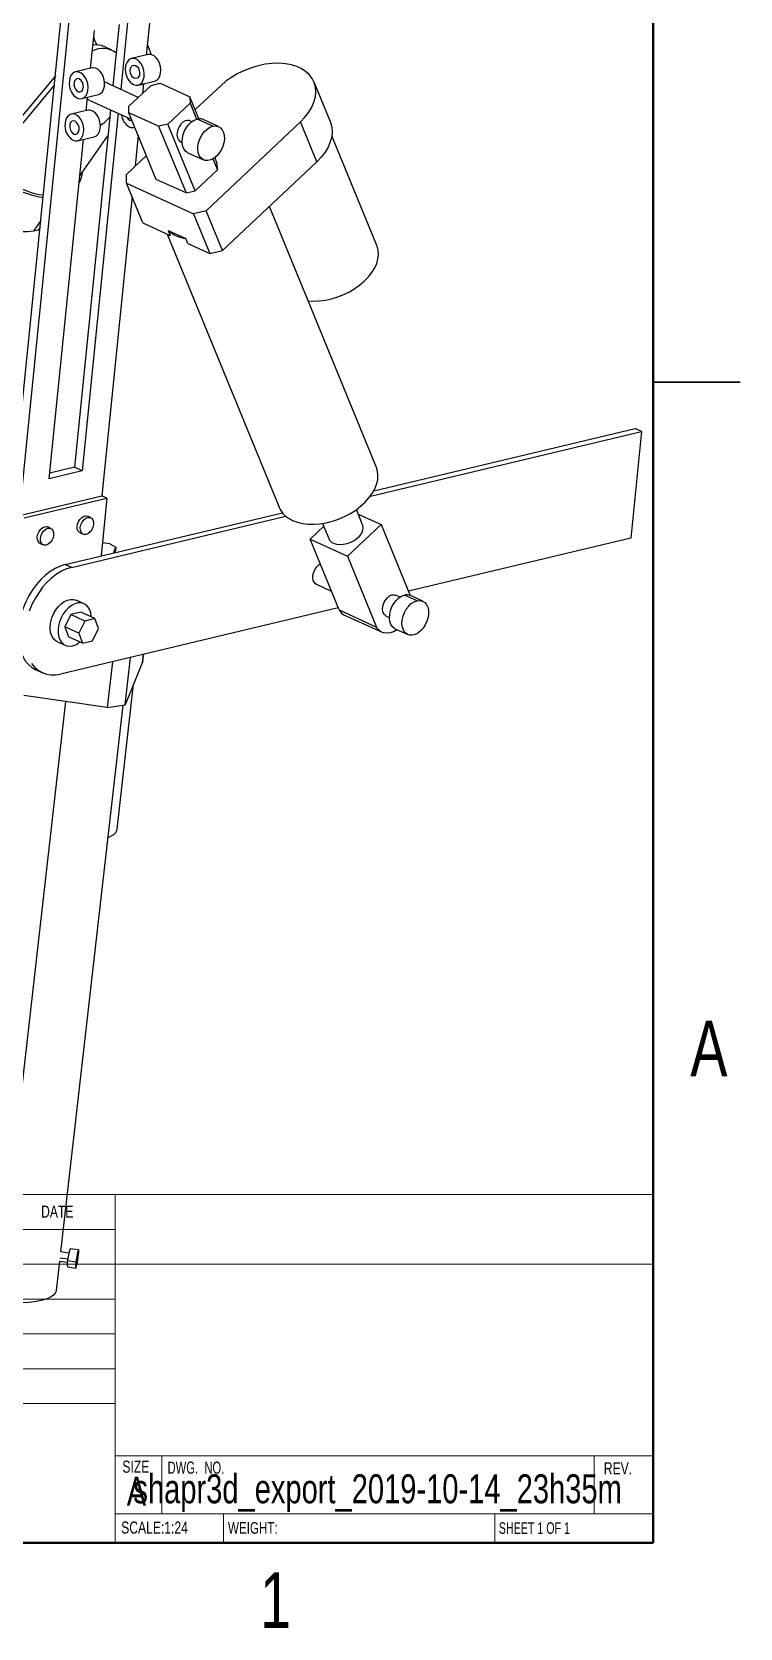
# Model space of a CAD drawing. Header units: inches. Extents: x 0.1 to 8.4, y -6.9 to 10.9.
# Drawn here: x 5.32 to 8.37, y 0.13 to 7.01 of the extents above; entities that cross this region are included whole.
import ezdxf

# ---------------------------------------------------------------- set-up
doc = ezdxf.new("R2010")
doc.units = ezdxf.units.IN
doc.header["$MEASUREMENT"] = 0
doc.styles.add('SLDTEXTSTYLE0', font='TXT', dxfattribs={"width": 0.75})
doc.styles.add('SLDTEXTSTYLE1', font='TXT', dxfattribs={"width": 0.6875})
doc.styles.add('SLDTEXTSTYLE3', font='TXT', dxfattribs={"width": 0.694444})

msp = doc.modelspace()

# ---------------------------------------------------------------- linework, layer by layer
at = {"color": 7, "linetype": 'Continuous', "lineweight": 50}
for p, q in [((8, 10.5), (8, 0.5)), ((8, 0.5), (0.5, 0.5))]:
    msp.add_line(p, q, dxfattribs=at)
at = {"color": 7, "linetype": 'Continuous', "lineweight": 25}
for p, q in [((5.215, 4.7414), (5.4744, 7.3169)), ((5.85, 7.2451), (5.8161, 6.9091)), ((5.2487, 4.7261), (5.4955, 7.1765)), ((5.5757, 6.8518), (5.5921, 7.0153)), ((5.6985, 7.0406), (5.6862, 6.9183)), ((5.7346, 7.0492), (5.7056, 6.7613)), ((5.6675, 6.9301), (5.6339, 6.9454)), ((5.6862, 6.9183), (5.6719, 6.7767)), ((5.8241, 6.911), (5.7529, 6.894)), ((5.4243, 6.8192), (4.8433, 6.1235)), ((5.4863, 6.8088), (5.4838, 6.7847)), ((5.582, 6.8533), (5.5108, 6.8363)), ((5.726, 6.8425), (5.7284, 6.8665)), ((6.4836, 6.8508), (6.4651, 6.8592)), ((5.4204, 6.7803), (4.8789, 6.1319)), ((5.7816, 6.7267), (5.6361, 6.793)), ((5.7409, 6.6885), (5.8363, 6.7783)), ((5.7803, 6.7791), (5.8515, 6.7961)), ((5.8036, 6.7847), (5.7994, 6.7435)), ((5.8029, 6.7779), (5.8085, 6.7859)), ((5.8363, 6.7783), (5.8763, 6.7876)), ((5.8763, 6.7876), (6.0041, 6.7294)), ((6.1368, 6.777), (6.027, 6.6737)), ((6.6094, 6.6208), (6.539, 6.7925)), ((5.5637, 6.6713), (5.4924, 6.6543)), ((5.5382, 6.7214), (5.6094, 6.7384)), ((5.5574, 6.6698), (5.5631, 6.7273)), ((5.5696, 6.7151), (5.7533, 6.6315)), ((5.6615, 6.6733), (5.6583, 6.6407)), ((5.7413, 6.6607), (5.7409, 6.6885)), ((6.0046, 6.7017), (5.9092, 6.6119)), ((6.0041, 6.7294), (6.0046, 6.7017)), ((6.043, 6.6346), (6.0041, 6.7294)), ((6.0046, 6.7017), (6.0328, 6.6328)), ((5.4679, 6.6269), (5.4655, 6.6028)), ((5.6583, 6.6407), (5.5064, 5.1329)), ((5.6952, 6.6579), (5.54, 5.1176)), ((5.8692, 6.6025), (5.7413, 6.6607)), ((5.8592, 6.3733), (5.7413, 6.6607)), ((5.9092, 6.6119), (5.8692, 6.6025)), ((5.8692, 6.6025), (5.9871, 6.3151)), ((6.027, 6.3245), (5.9092, 6.6119)), ((6.0119, 6.6219), (6.0039, 6.6255)), ((6.1025, 6.6028), (6.0352, 6.6334)), ((6.1277, 6.6008), (6.0604, 6.6315)), ((6.0733, 6.2381), (6.48, 6.6207)), ((6.5504, 6.449), (6.48, 6.6207)), ((5.3976, 5.0836), (5.5448, 6.5454)), ((5.5198, 6.5395), (5.5911, 6.5564)), ((5.5291, 6.3893), (5.6503, 6.5613)), ((5.762, 6.5972), (5.7669, 6.5984)), ((5.7813, 6.5633), (5.7678, 6.4298)), ((5.9631, 6.536), (5.9705, 6.5326)), ((6.8098, 6.0884), (6.6158, 6.5615)), ((5.817, 6.4761), (5.7301, 6.3943)), ((5.9952, 6.4881), (6.0625, 6.4575)), ((6.122, 6.442), (6.1115, 6.4675)), ((6.1224, 6.4143), (6.027, 6.3245)), ((6.103, 6.4618), (6.1224, 6.4143)), ((6.1224, 6.4143), (6.122, 6.442)), ((6.1437, 6.0663), (6.5504, 6.449)), ((5.7307, 6.3573), (5.7301, 6.3943)), ((5.7307, 6.3573), (6.0201, 6.2256)), ((5.8011, 6.1855), (5.7307, 6.3573)), ((5.9871, 6.3151), (5.8592, 6.3733)), ((5.7547, 6.2989), (5.6248, 5.0094)), ((5.9871, 6.3151), (6.027, 6.3245)), ((5.3615, 6.1957), (5.3294, 6.1501)), ((6.0733, 6.2381), (6.0201, 6.2256)), ((6.0201, 6.2256), (6.0905, 6.0538)), ((6.1437, 6.0663), (6.0733, 6.2381)), ((6.8075, 5.1328), (6.3465, 6.2571)), ((5.3496, 6.1549), (5.3294, 6.1501)), ((5.3587, 6.1679), (5.3496, 6.1549)), ((5.3577, 6.1576), (5.3496, 6.1549)), ((5.8011, 6.1855), (5.9186, 6.1321)), ((5.9061, 6.1378), (6.3886, 4.961)), ((5.91, 6.1531), (5.9868, 6.1181)), ((5.91, 6.1531), (5.9186, 6.1321)), ((5.9955, 6.0971), (5.9868, 6.1181)), ((5.9955, 6.0971), (6.0905, 6.0538)), ((6.0905, 6.0538), (6.1437, 6.0663)), ((8.375, 5.5), (8, 5.5)), ((8, 5.5), (8.375, 5.5)), ((6.7964, 5.0313), (7.9235, 5.3001)), ((7.9504, 5.2879), (7.9235, 5.3001)), ((6.7822, 5.0093), (7.9504, 5.2879)), ((7.9504, 5.2879), (7.9041, 4.8279)), ((5.54, 5.1176), (5.3976, 5.0836)), ((5.5064, 5.1329), (5.4, 5.1076)), ((5.54, 5.1176), (5.5064, 5.1329)), ((5.2701, 4.9248), (5.6248, 5.0094)), ((5.2903, 4.9156), (5.6464, 5.0005)), ((5.6464, 5.0005), (5.6213, 4.7512)), ((5.6464, 5.0005), (5.6249, 5.0103)), ((6.7482, 4.8854), (6.7214, 4.9508)), ((5.4663, 4.7142), (6.4026, 4.9375)), ((5.4932, 4.702), (6.4176, 4.9224)), ((5.5763, 4.9161), (5.5629, 4.9222)), ((6.5755, 4.8915), (6.6025, 4.8256)), ((6.8279, 4.8864), (6.6831, 4.7501)), ((6.7294, 4.9312), (6.8279, 4.8864)), ((6.8279, 4.8864), (6.9531, 4.5811)), ((5.4046, 4.8701), (5.3911, 4.8762)), ((5.5303, 4.8506), (5.5437, 4.8445)), ((6.5805, 4.8791), (6.5216, 4.8236)), ((6.5216, 4.8236), (6.6831, 4.7501)), ((6.6467, 4.5184), (6.5216, 4.8236)), ((7.9041, 4.8279), (6.9456, 4.5994)), ((5.3585, 4.8046), (5.3719, 4.7984)), ((5.6594, 4.8028), (5.627, 4.8075)), ((5.6594, 4.8028), (5.6847, 4.7891)), ((5.6742, 4.7638), (5.6847, 4.7891)), ((5.6847, 4.7891), (5.682, 4.7656)), ((6.6831, 4.7501), (6.8082, 4.4449)), ((5.4932, 4.702), (5.4663, 4.7142)), ((6.5492, 4.6292), (6.6133, 4.6)), ((5.5481, 4.5453), (5.5144, 4.5606)), ((6.909, 4.5736), (6.8906, 4.582)), ((6.9827, 4.5581), (6.9289, 4.5826)), ((7.0079, 4.5562), (6.9541, 4.5807)), ((6.6431, 4.5273), (5.4469, 4.2421)), ((5.4907, 4.4984), (5.4645, 4.4455)), ((5.5335, 4.5086), (5.4907, 4.4984)), ((5.5513, 4.4708), (5.4907, 4.4984)), ((5.5513, 4.4708), (5.5251, 4.418)), ((5.594, 4.481), (5.5335, 4.5086)), ((5.594, 4.481), (5.5513, 4.4708)), ((5.6106, 4.4383), (5.594, 4.481)), ((6.6467, 4.5184), (6.8082, 4.4449)), ((6.6706, 4.4957), (6.8322, 4.4221)), ((6.8498, 4.4924), (6.864, 4.4859)), ((5.5251, 4.418), (5.4645, 4.4455)), ((5.4645, 4.4455), (5.4811, 4.4028)), ((5.5417, 4.3753), (5.4811, 4.4028)), ((5.5251, 4.418), (5.5417, 4.3753)), ((5.5844, 4.3854), (5.6106, 4.4383)), ((6.8888, 4.4373), (6.9427, 4.4128)), ((5.4328, 4.3815), (5.4665, 4.3661)), ((5.5417, 4.3753), (5.5844, 4.3854)), ((5.67, 4.2952), (5.6475, 4.098)), ((5.7244, 4.11), (5.7476, 4.3138)), ((5.8003, 4.2941), (5.7244, 4.11)), ((5.8003, 4.2941), (5.804, 4.3272)), ((5.8016, 4.3001), (5.8003, 4.2941)), ((5.8016, 4.3001), (5.8047, 4.3274)), ((5.3412, 4.2603), (5.3681, 4.2481)), ((5.69, 3.5735), (5.7613, 4.1994)), ((5.6475, 4.098), (5.2886, 4.1503)), ((5.4478, 1.7527), (5.716, 4.1087)), ((5.6475, 4.098), (5.7244, 4.11)), ((5.4821, 1.7477), (5.4478, 1.7527)), ((5.5238, 1.7615), (5.4879, 1.7667)), ((5.4289, 1.5874), (5.4433, 1.7135)), ((5.4428, 1.7136), (5.4764, 1.7087)), ((5.4766, 1.6888), (5.5125, 1.6836)), ((5.5129, 1.7095), (5.477, 1.7148))]:
    msp.add_line(p, q, dxfattribs=at)
at = {"color": 8, "linetype": 'Continuous', "lineweight": 25}
for p, q in [((5.1744, 1.5412), (5.4685, 4.1241)), ((5.4779, 1.7215), (5.4431, 1.7266))]:
    msp.add_line(p, q, dxfattribs=at)
at = {"color": 7, "linetype": 'Continuous', "lineweight": 18}
for p, q in [((3, 2), (8, 2)), ((5.6816, 2), (5.6816, 0.5)), ((4.317, 1.85), (5.6816, 1.85)), ((4.317, 1.7), (8, 1.7)), ((4.317, 1.55), (5.6816, 1.55)), ((4.317, 1.4), (5.6816, 1.4)), ((4.317, 1.25), (5.6816, 1.25)), ((4.317, 1.1), (5.6816, 1.1)), ((5.6816, 0.875), (8, 0.875)), ((5.8824, 0.875), (5.8824, 0.625)), ((7.7468, 0.875), (7.7468, 0.625)), ((5.6816, 0.625), (8, 0.625)), ((6.1492, 0.625), (6.1492, 0.5)), ((7.3186, 0.625), (7.3186, 0.5))]:
    msp.add_line(p, q, dxfattribs=at)
at = {"color": 7, "linetype": 'Continuous', "lineweight": 25, "flags": 128}
for points in [[(5.7611, 6.7814), (5.7712, 6.7786), (5.7811, 6.7793), (5.79, 6.7836), (5.7975, 6.7912), (5.8031, 6.8016), (5.8065, 6.8142), (5.8073, 6.8282), (5.8057, 6.8426), (5.8016, 6.8567), (5.7954, 6.8696), (5.7873, 6.8804), (5.778, 6.8885), (5.768, 6.8934), (5.7579, 6.8947), (5.7483, 6.8925), (5.7399, 6.8867), (5.7331, 6.8779), (5.7284, 6.8665)], [(5.8515, 6.7961), (5.8523, 6.7963), (5.8613, 6.8006), (5.8688, 6.8082), (5.8744, 6.8186), (5.8777, 6.8312), (5.8786, 6.8451), (5.8769, 6.8596), (5.8728, 6.8737), (5.8666, 6.8866), (5.8585, 6.8974), (5.8492, 6.9055), (5.8392, 6.9103), (5.8291, 6.9117), (5.8241, 6.911)], [(5.5189, 6.7236), (5.529, 6.7208), (5.5389, 6.7216), (5.5479, 6.7259), (5.5554, 6.7335), (5.561, 6.7439), (5.5643, 6.7565), (5.5652, 6.7704), (5.5635, 6.7849), (5.5594, 6.799), (5.5532, 6.8119), (5.5452, 6.8227), (5.5358, 6.8307), (5.5258, 6.8356), (5.5157, 6.837), (5.5062, 6.8347), (5.4977, 6.829), (5.491, 6.8202), (5.4863, 6.8088)], [(5.5272, 6.8064), (5.5199, 6.8079), (5.5131, 6.8056), (5.5079, 6.7998), (5.5047, 6.7913), (5.5042, 6.7812), (5.5063, 6.7707), (5.5107, 6.7613), (5.5169, 6.7542), (5.5241, 6.7503), (5.5314, 6.7501), (5.5377, 6.7537), (5.5423, 6.7605), (5.5446, 6.7696)], [(5.6094, 6.7384), (5.6101, 6.7386), (5.6191, 6.7429), (5.6266, 6.7505), (5.6322, 6.7609), (5.6355, 6.7734), (5.6364, 6.7874), (5.6347, 6.8019), (5.6307, 6.816), (5.6244, 6.8288), (5.6164, 6.8396), (5.6071, 6.8477), (5.597, 6.8526), (5.5869, 6.854), (5.582, 6.8533)], [(5.7638, 6.809), (5.7571, 6.8138), (5.7515, 6.8213), (5.7477, 6.8307), (5.7463, 6.8408), (5.7472, 6.8504), (5.7505, 6.8583), (5.7558, 6.8636), (5.7623, 6.8656), (5.7694, 6.8642)], [(5.7694, 6.8642), (5.7761, 6.8594), (5.7817, 6.8518), (5.7855, 6.8424), (5.787, 6.8323), (5.786, 6.8227), (5.7827, 6.8148), (5.7775, 6.8095), (5.7709, 6.8075), (5.7638, 6.809)], [(6.4651, 6.8592), (6.4413, 6.8666), (6.4153, 6.8714), (6.3876, 6.8734), (6.3587, 6.8727), (6.3289, 6.8691), (6.2988, 6.8629), (6.2688, 6.8541), (6.2394, 6.8428), (6.2111, 6.8292), (6.1843, 6.8135), (6.1594, 6.796), (6.1368, 6.777)], [(6.48, 6.6207), (6.4995, 6.6412), (6.5159, 6.6626), (6.529, 6.6845), (6.5386, 6.7066), (6.5446, 6.7286), (6.5468, 6.75), (6.5452, 6.7707), (6.5399, 6.7902), (6.5309, 6.8082), (6.5184, 6.8245), (6.5026, 6.8387), (6.4836, 6.8508)], [(5.5696, 6.7151), (5.5669, 6.7166), (5.5624, 6.7204)], [(5.5911, 6.5564), (5.5918, 6.5566), (5.6008, 6.5609), (5.6083, 6.5685), (5.6139, 6.5789), (5.6172, 6.5915), (5.6181, 6.6055), (5.6164, 6.62), (5.6123, 6.6341), (5.6061, 6.6469), (5.5981, 6.6577), (5.5887, 6.6658), (5.5787, 6.6707), (5.5686, 6.672), (5.5637, 6.6713)], [(5.5006, 6.5417), (5.5107, 6.5389), (5.5206, 6.5396), (5.5295, 6.544), (5.5371, 6.5516), (5.5427, 6.562), (5.546, 6.5745), (5.5469, 6.5885), (5.5452, 6.603), (5.5411, 6.6171), (5.5349, 6.6299), (5.5268, 6.6407), (5.5175, 6.6488), (5.5075, 6.6537), (5.4974, 6.655), (5.4878, 6.6528), (5.4794, 6.6471), (5.4726, 6.6382), (5.4679, 6.6269)], [(5.5089, 6.6245), (5.5016, 6.626), (5.4948, 6.6236), (5.4895, 6.6179), (5.4864, 6.6094), (5.4859, 6.5992), (5.4879, 6.5888), (5.4924, 6.5794), (5.4986, 6.5723), (5.5058, 6.5684), (5.5131, 6.5682), (5.5194, 6.5717), (5.524, 6.5785), (5.5263, 6.5877)], [(5.7556, 6.626), (5.7526, 6.6256), (5.7455, 6.627)], [(6.0039, 6.6255), (6.002, 6.6263), (5.993, 6.6275), (5.9833, 6.6252), (5.9736, 6.6196), (5.9647, 6.6111), (5.9571, 6.6003), (5.9515, 6.5882), (5.9483, 6.5754), (5.9477, 6.5631), (5.9498, 6.5521), (5.9544, 6.5432), (5.9611, 6.537), (5.9631, 6.536)], [(5.9952, 6.4881), (5.9921, 6.4897), (5.9832, 6.497), (5.9765, 6.5073), (5.9721, 6.5199), (5.9704, 6.5345), (5.9713, 6.5502), (5.9749, 6.5664), (5.9809, 6.5823), (5.9892, 6.5971), (5.9992, 6.6102), (6.0106, 6.6209), (6.0228, 6.6287), (6.0352, 6.6334)], [(6.1025, 6.6028), (6.1146, 6.604), (6.1258, 6.6017), (6.1355, 6.596), (6.1433, 6.5872), (6.1489, 6.5756), (6.152, 6.5619), (6.1524, 6.5467), (6.1501, 6.5307), (6.1453, 6.5146), (6.1381, 6.4991), (6.1289, 6.4851), (6.1181, 6.4731), (6.1063, 6.4638), (6.0939, 6.4575), (6.0816, 6.4545), (6.0699, 6.4551), (6.0594, 6.4591), (6.0505, 6.4664), (6.0438, 6.4766), (6.0394, 6.4893), (6.0377, 6.5039), (6.0386, 6.5196), (6.0422, 6.5358), (6.0482, 6.5516), (6.0565, 6.5665), (6.0665, 6.5795), (6.0779, 6.5902), (6.0901, 6.5981), (6.1025, 6.6028)], [(6.6094, 6.6208), (6.6103, 6.6184), (6.6157, 6.5989), (6.6172, 6.5783), (6.615, 6.5568), (6.609, 6.5349), (6.5994, 6.5127), (6.5863, 6.4908), (6.5699, 6.4695), (6.5504, 6.449)], [(5.3294, 6.1501), (5.3042, 6.1474), (5.2775, 6.1478), (5.2498, 6.1513), (5.2215, 6.158), (5.1931, 6.1675), (5.1649, 6.1799), (5.1375, 6.1949), (5.1113, 6.2123), (5.0866, 6.2318), (5.0639, 6.2531), (5.0436, 6.2759), (5.0259, 6.2998)], [(6.5133, 5.8502), (6.5359, 5.8489), (6.5616, 5.8498), (6.5879, 5.8531), (6.6144, 5.8588), (6.6409, 5.8669), (6.6667, 5.877), (6.6916, 5.8892), (6.7151, 5.9032), (6.7369, 5.9188), (6.7566, 5.9357), (6.774, 5.9537), (6.7886, 5.9725), (6.8004, 5.9918), (6.8091, 6.0113), (6.8145, 6.0307), (6.8167, 6.0497), (6.8155, 6.068), (6.811, 6.0852), (6.8098, 6.0884)], [(6.4466, 4.9044), (6.467, 4.8968), (6.4893, 4.8915), (6.5133, 4.8886), (6.5386, 4.8881), (6.5648, 4.89), (6.5915, 4.8944), (6.6183, 4.9011), (6.6448, 4.91), (6.6706, 4.921), (6.6953, 4.934), (6.7185, 4.9487), (6.7398, 4.9649), (6.7589, 4.9824), (6.7756, 5.0008), (6.7896, 5.02), (6.8006, 5.0396), (6.8085, 5.0593), (6.8132, 5.0788), (6.8145, 5.0978), (6.8126, 5.116), (6.8075, 5.1328)], [(5.5303, 4.8506), (5.5275, 4.8522), (5.522, 4.8582), (5.5187, 4.8666), (5.5179, 4.8769), (5.5196, 4.888), (5.5237, 4.8989), (5.5299, 4.9088), (5.5375, 4.9166), (5.546, 4.9218), (5.5545, 4.9238), (5.5623, 4.9225), (5.5629, 4.9222)], [(5.5563, 4.8435), (5.5477, 4.8432), (5.5403, 4.8465), (5.5348, 4.8532), (5.5318, 4.8625), (5.5315, 4.8735), (5.5341, 4.8852), (5.5392, 4.8964), (5.5463, 4.9061), (5.5547, 4.9132), (5.5637, 4.9171)], [(5.5637, 4.9171), (5.5724, 4.9174), (5.5798, 4.914), (5.5852, 4.9074), (5.5883, 4.8981), (5.5885, 4.8871), (5.586, 4.8754), (5.5809, 4.8642), (5.5738, 4.8545), (5.5653, 4.8474), (5.5563, 4.8435)], [(6.6227, 4.806), (6.6353, 4.8019), (6.6498, 4.8003), (6.6654, 4.8012), (6.6815, 4.8045), (6.6973, 4.8103), (6.7122, 4.818), (6.7253, 4.8275), (6.7361, 4.8383), (6.7442, 4.8499), (6.7491, 4.8617), (6.7506, 4.8732), (6.7487, 4.8839), (6.7482, 4.8854)], [(5.3585, 4.8046), (5.355, 4.8066), (5.3496, 4.8133), (5.3465, 4.8226), (5.3463, 4.8336), (5.3488, 4.8453), (5.3539, 4.8565), (5.361, 4.8662), (5.3695, 4.8733), (5.3785, 4.8772)], [(5.3845, 4.7975), (5.3759, 4.7972), (5.3685, 4.8005), (5.363, 4.8071), (5.36, 4.8164), (5.3598, 4.8275), (5.3623, 4.8392), (5.3674, 4.8504), (5.3745, 4.86), (5.383, 4.8672), (5.3919, 4.8711)], [(5.3785, 4.8772), (5.3871, 4.8775), (5.3911, 4.8762)], [(5.3919, 4.8711), (5.4006, 4.8713), (5.408, 4.868), (5.4135, 4.8614), (5.4165, 4.8521), (5.4167, 4.8411), (5.4142, 4.8293), (5.4091, 4.8181), (5.402, 4.8085), (5.3935, 4.8014), (5.3845, 4.7975)], [(5.4663, 4.7142), (5.4447, 4.7074), (5.423, 4.6974), (5.4017, 4.6842), (5.3809, 4.6681), (5.3611, 4.6494), (5.3424, 4.6282), (5.3252, 4.605), (5.3098, 4.58), (5.2963, 4.5535), (5.2849, 4.5261), (5.2758, 4.4981), (5.2692, 4.4698), (5.2651, 4.4418), (5.2636, 4.4144), (5.2647, 4.388), (5.2685, 4.363), (5.2747, 4.3398), (5.2835, 4.3187), (5.2945, 4.3), (5.3078, 4.284), (5.323, 4.2709), (5.3399, 4.2609), (5.3412, 4.2603)], [(5.4932, 4.702), (5.4716, 4.6952), (5.45, 4.6851), (5.4286, 4.672), (5.4078, 4.6559), (5.388, 4.6371), (5.3693, 4.616), (5.3522, 4.5927), (5.3367, 4.5677), (5.3232, 4.5413), (5.3118, 4.5139)], [(6.5492, 4.6292), (6.5471, 4.6303), (6.5404, 4.6364), (6.5358, 4.6453), (6.5338, 4.6563), (6.5344, 4.6687), (6.5376, 4.6814), (6.5432, 4.6936), (6.5507, 4.7043), (6.5596, 4.7128), (6.5655, 4.7166)], [(5.4328, 4.3815), (5.4273, 4.3845), (5.4178, 4.3927), (5.4102, 4.4038), (5.405, 4.4174), (5.4022, 4.4328), (5.402, 4.4497), (5.4044, 4.4673), (5.4094, 4.4851), (5.4166, 4.5023), (5.4259, 4.5184), (5.4369, 4.5328), (5.4492, 4.545), (5.4624, 4.5545), (5.4761, 4.561), (5.4896, 4.5642), (5.5026, 4.5641), (5.5144, 4.5606)], [(5.579, 4.4879), (5.579, 4.4896), (5.5769, 4.5054), (5.5724, 4.5193), (5.5655, 4.5311), (5.5566, 4.5401), (5.546, 4.5462), (5.534, 4.549), (5.521, 4.5486), (5.5075, 4.5448), (5.4941, 4.5379), (5.4811, 4.5281), (5.469, 4.5158), (5.4583, 4.5013), (5.4493, 4.4851), (5.4424, 4.468), (5.4378, 4.4504), (5.4356, 4.433), (5.436, 4.4164), (5.4389, 4.4012), (5.4442, 4.3879), (5.4518, 4.377), (5.4613, 4.369), (5.4724, 4.3639), (5.4848, 4.3622), (5.498, 4.3637), (5.498, 4.3637)], [(6.8498, 4.4924), (6.847, 4.4939), (6.8402, 4.5006), (6.8359, 4.5103), (6.8343, 4.5222), (6.8356, 4.5353), (6.8397, 4.5485), (6.8463, 4.5609), (6.8548, 4.5713), (6.8646, 4.5789), (6.8748, 4.5832)], [(6.8888, 4.4373), (6.8857, 4.4389), (6.8769, 4.4462), (6.8701, 4.4565), (6.8658, 4.4691), (6.864, 4.4837), (6.8649, 4.4994), (6.8685, 4.5156), (6.8746, 4.5315), (6.8828, 4.5463), (6.8929, 4.5594), (6.9042, 4.5701), (6.9164, 4.5779), (6.9289, 4.5826)], [(6.8748, 4.5832), (6.8846, 4.5837), (6.8906, 4.582)], [(6.9827, 4.5581), (6.9948, 4.5593), (7.0059, 4.557), (7.0157, 4.5513), (7.0235, 4.5425), (7.0291, 4.531), (7.0322, 4.5173), (7.0326, 4.502), (7.0303, 4.486), (7.0255, 4.4699), (7.0183, 4.4544), (7.0091, 4.4404), (6.9983, 4.4284), (6.9864, 4.4191), (6.9741, 4.4128), (6.9617, 4.4099), (6.9501, 4.4104), (6.9396, 4.4144), (6.9307, 4.4217), (6.924, 4.4319), (6.9196, 4.4446), (6.9178, 4.4592), (6.9188, 4.4749), (6.9224, 4.4911), (6.9284, 4.507), (6.9366, 4.5218), (6.9467, 4.5348), (6.9581, 4.5456), (6.9703, 4.5534), (6.9827, 4.5581)], [(6.8969, 4.4337), (6.8953, 4.4325), (6.8809, 4.4243), (6.8664, 4.4193), (6.8522, 4.4178), (6.8389, 4.4197), (6.8269, 4.4249), (6.8166, 4.4335), (6.8082, 4.4449)], [(5.3214, 4.2877), (5.3347, 4.2717), (5.3499, 4.2586), (5.3668, 4.2487), (5.3853, 4.2419), (5.405, 4.2386), (5.4256, 4.2386), (5.4469, 4.2421)], [(5.6511, 3.5382), (5.6637, 3.5439), (5.6756, 3.5513), (5.684, 3.5596), (5.6889, 3.5684), (5.69, 3.5735)], [(5.5129, 1.7095), (5.512, 1.6993), (5.5115, 1.6911), (5.5117, 1.6857), (5.5124, 1.6836), (5.5136, 1.6849), (5.5153, 1.6896), (5.5172, 1.6972), (5.5191, 1.7071), (5.521, 1.7183), (5.5227, 1.7299), (5.5239, 1.7408), (5.5246, 1.7502), (5.5248, 1.757), (5.5243, 1.7608), (5.5233, 1.7612), (5.5219, 1.7582), (5.5201, 1.752), (5.5181, 1.7431), (5.5162, 1.7325), (5.5144, 1.7209), (5.5129, 1.7095)], [(5.4289, 1.5874), (5.4282, 1.5835), (5.4239, 1.5747), (5.4163, 1.5664), (5.4055, 1.5589), (5.3915, 1.5522), (5.3746, 1.5465), (5.3552, 1.5418), (5.3334, 1.5381), (5.3096, 1.5356), (5.2842, 1.5343), (5.2576, 1.5342), (5.2301, 1.5354), (5.2023, 1.5377), (5.1744, 1.5412)]]:
    msp.add_lwpolyline(points, dxfattribs=at)
at = {"color": 7, "linetype": 'Continuous', "lineweight": 25}
for centre, radius, start, end in [((5.5981, 6.8653), 0.0877, 65.98637, 98.0959), ((5.679, 7.0028), 0.0912, 190.33676, 213.19427), ((5.6351, 6.8551), 0.2097, 15.42257, 27.83371), ((5.6287, 6.8426), 0.0951, 52.77375, 118.6062), ((5.7979, 6.8431), 0.0719, 180.51691, 239.1746), ((5.5557, 6.7854), 0.0719, 180.51691, 239.1746), ((5.5077, 6.7747), 0.0373, 352.28608, 58.36954), ((5.5374, 6.6035), 0.0719, 180.51689, 239.17466), ((5.4893, 6.5927), 0.0373, 352.2861, 58.36951), ((5.5017, 6.7793), 0.2091, 303.8162, 318.47404), ((5.7785, 6.66), 0.0703, 186.67827, 239.45726), ((5.76, 6.6539), 0.0305, 204.94864, 241.62886), ((6.0451, 6.5968), 0.0379, 66.1386, 105.1464), ((5.7554, 6.6248), 0.0283, 243.41413, 293.51442), ((5.4203, 6.6434), 0.3513, 215.67146, 262.02082), ((5.4141, 6.6116), 0.3094, 213.64767, 262.28114), ((5.42, 6.4172), 0.1219, 330.31303, 355.06372), ((6.0083, 6.2673), 0.1507, 229.25262, 261.79512), ((6.4877, 5.0047), 0.1083, 203.78305, 247.72258), ((6.6369, 4.8408), 0.0376, 203.75386, 247.75198), ((6.9387, 4.546), 0.0379, 66.13797, 105.14749), ((6.6928, 4.5429), 0.0522, 208.01154, 244.87319), ((5.4762, 4.4448), 0.0839, 285.04466, 309.98833), ((5.6489, 1.7059), 0.1721, 159.3023, 177.04414), ((5.5213, 1.701), 0.0463, 162.68171, 195.23197)]:
    msp.add_arc(centre, radius, start, end, dxfattribs=at)

# ---------------------------------------------------------------- texts
at = {"color": 7, "linetype": 'Continuous', "lineweight": 0}
for s, insert, char_height, attachment_point, style in [('A', (8.2404, 2.749), 0.24, 2, 'SLDTEXTSTYLE0'), ('DATE', (5.3626, 1.9528), 0.05208, 1, 'SLDTEXTSTYLE0'), ('SIZE', (5.7127, 0.8539), 0.05208, 1, 'SLDTEXTSTYLE0'), ('DWG.  NO.', (5.9076, 0.8498), 0.05208, 1, 'SLDTEXTSTYLE3'), ('REV.', (7.7876, 0.8467), 0.05208, 1, 'SLDTEXTSTYLE0'), ('A', (5.7319, 0.7843), 0.125, 1, 'SLDTEXTSTYLE0'), ('shapr3d_export_2019-10-14_23h35m', (6.8129, 0.7951), 0.125, 2, 'SLDTEXTSTYLE0'), ('SCALE:1:24', (5.7078, 0.5917), 0.05208, 1, 'SLDTEXTSTYLE0'), ('WEIGHT:', (6.1679, 0.589), 0.05, 1, 'SLDTEXTSTYLE0'), ('SHEET 1 OF 1', (7.3354, 0.5885), 0.05, 1, 'SLDTEXTSTYLE1'), ('1', (6.3726, 0.3726), 0.24, 2, 'SLDTEXTSTYLE0')]:
    msp.add_mtext(s, dxfattribs=dict(at, insert=insert, char_height=char_height, attachment_point=attachment_point, style=style))

doc.saveas('drawing.dxf')
